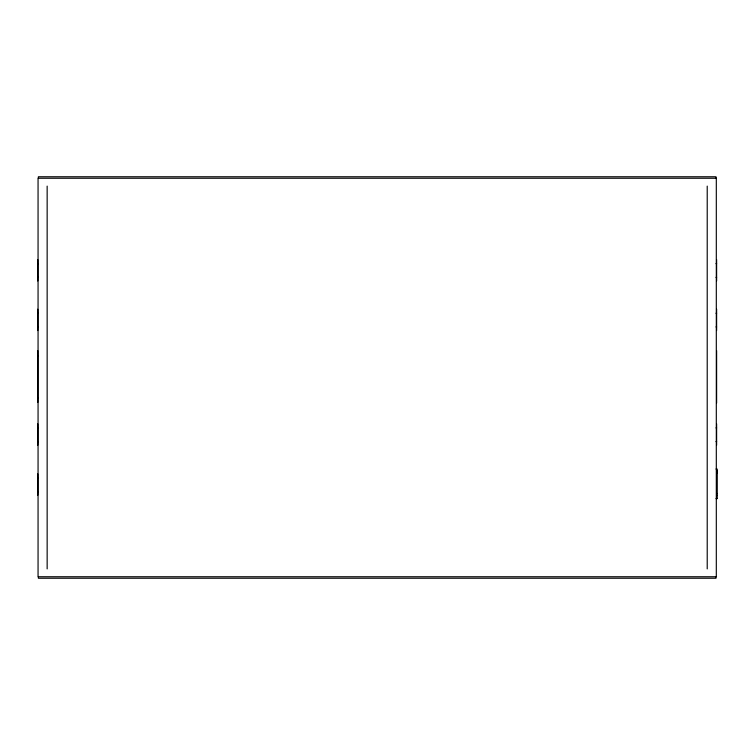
<?xml version="1.0" encoding="UTF-8"?>
<svg xmlns="http://www.w3.org/2000/svg" width="755" height="755" viewBox="0 0 755 755"><rect width="100%" height="100%" fill="white"/><g stroke="black" fill="none" stroke-linecap="round" stroke-linejoin="round"><path stroke-width="1.13" d="M37.75 263.655L38.382 263.655M715.995 263.655L716.618 263.655M37.75 277.349L38.382 277.349M715.995 277.349L716.618 277.349M37.75 313.231L38.382 313.231M715.995 313.231L716.618 313.231M37.75 326.924L38.382 326.924M715.995 326.924L716.618 326.924M37.75 355.945L38.382 355.945M37.75 397.894L38.382 397.894M37.75 427.896L38.382 427.896M715.995 427.896L716.618 427.896M37.75 441.59L38.382 441.59M715.995 441.59L716.618 441.59M715.995 469.025L717.25 469.091L717.25 498.621M716.618 471.205L717.25 471.205M716.618 472.838L717.25 472.838M37.75 477.896L38.382 477.896M37.75 491.599L38.382 491.599M716.618 493.515L717.25 493.515M716.618 495.45L717.25 495.45M715.995 498.621L717.25 498.555M716.618 259.607L716.618 280.973M716.618 309.191L716.618 330.548M716.618 350.613L716.618 403.076M716.618 423.848L716.618 445.214M715.995 178.246L715.995 176.764L38.382 176.764L38.382 178.246M715.995 576.754L715.995 578.236L38.382 578.236L38.382 576.754M707.218 186.107L707.218 568.892M47.15 186.107L47.15 568.892M37.75 259.607L37.75 280.973M37.75 309.191L37.75 330.548M37.75 350.622L37.75 402.453M37.75 423.848L37.75 445.214M37.75 473.857L37.75 495.223M716.306 178.246L38.061 178.246L38.061 576.754L716.306 576.754L716.306 178.246"/></g></svg>
